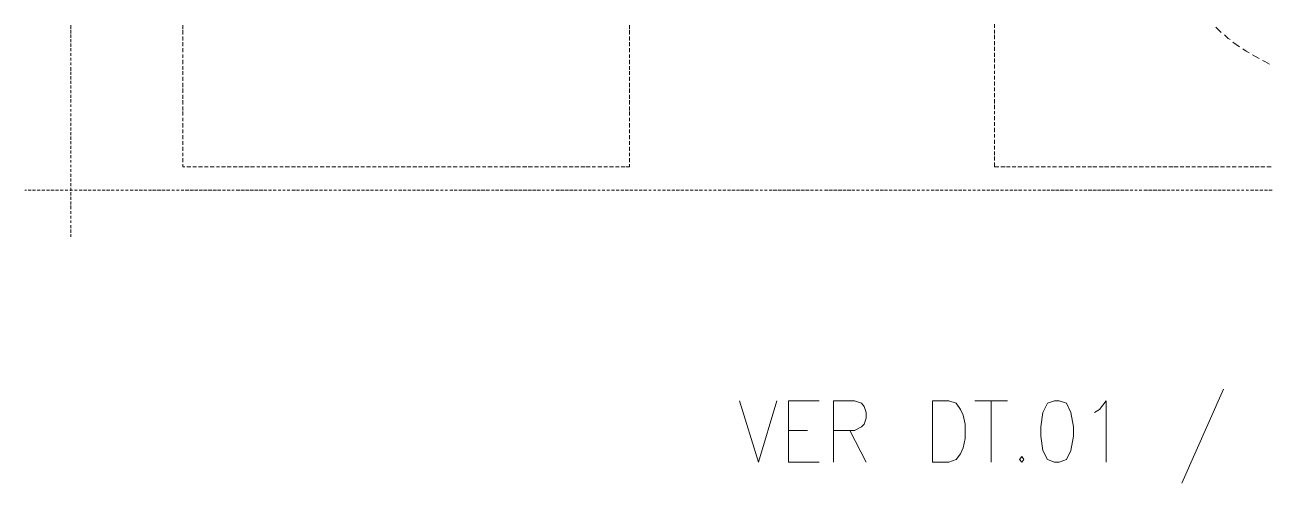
# Model space of a CAD drawing. Header units: millimetres. Extents: x 2928 to 3112, y 1220 to 1280.
# Drawn here: x 3052.492 to 3056.532, y 1232.485 to 1233.968 of the extents above; entities that cross this region are included whole.
import ezdxf

# ---------------------------------------------------------------- set-up
doc = ezdxf.new("R2010")
doc.units = ezdxf.units.MM

msp = doc.modelspace()

# ---------------------------------------------------------------- linework, layer by layer
at = {"color": 252, "linetype": 'Continuous', "lineweight": 13, "true_color": 0x989898}
for points in [[(3052.64048, 1233.95515), (3052.64048, 1233.96673), (3052.64048, 1233.96673)], [(3052.64048, 1233.94027), (3052.64048, 1233.95184), (3052.64048, 1233.95184)], [(3052.64048, 1233.92538), (3052.64048, 1233.93696), (3052.64048, 1233.93696)], [(3052.64048, 1233.91215), (3052.64048, 1233.92207), (3052.64048, 1233.92207)], [(3052.64048, 1233.89726), (3052.64048, 1233.90719), (3052.64048, 1233.90719)], [(3052.64048, 1233.88238), (3052.64048, 1233.8923), (3052.64048, 1233.8923)], [(3052.64048, 1233.86749), (3052.64048, 1233.87576), (3052.64048, 1233.87576)], [(3052.64048, 1233.8526), (3052.64048, 1233.86087), (3052.64048, 1233.86087)], [(3052.64048, 1233.83772), (3052.64048, 1233.84599), (3052.64048, 1233.84599)], [(3052.64048, 1233.81952), (3052.64048, 1233.8311), (3052.64048, 1233.8311)], [(3052.64048, 1233.80629), (3052.64048, 1233.81622), (3052.64048, 1233.81622)], [(3052.64048, 1233.79141), (3052.64048, 1233.80133), (3052.64048, 1233.80133)], [(3052.64048, 1233.77652), (3052.64048, 1233.78645), (3052.64048, 1233.78645)], [(3052.64048, 1233.76164), (3052.64048, 1233.77156), (3052.64048, 1233.77156)], [(3052.64048, 1233.74675), (3052.64048, 1233.75667), (3052.64048, 1233.75667)], [(3052.64048, 1233.73186), (3052.64048, 1233.74179), (3052.64048, 1233.74179)], [(3052.64048, 1233.71698), (3052.64048, 1233.7269), (3052.64048, 1233.7269)], [(3052.64048, 1233.70209), (3052.64048, 1233.71036), (3052.64048, 1233.71036)], [(3052.64048, 1233.68721), (3052.64048, 1233.69548), (3052.64048, 1233.69548)], [(3052.64048, 1233.67232), (3052.64048, 1233.68059), (3052.64048, 1233.68059)], [(3052.64048, 1233.65578), (3052.64048, 1233.6657), (3052.64048, 1233.6657)], [(3052.64048, 1233.64089), (3052.64048, 1233.65082), (3052.64048, 1233.65082)], [(3052.64048, 1233.62601), (3052.64048, 1233.63593), (3052.64048, 1233.63593)], [(3052.64048, 1233.61112), (3052.64048, 1233.62105), (3052.64048, 1233.62105)], [(3052.64048, 1233.59624), (3052.64048, 1233.60616), (3052.64048, 1233.60616)], [(3052.64048, 1233.58135), (3052.64048, 1233.59127), (3052.64048, 1233.59127)], [(3052.64048, 1233.56646), (3052.64048, 1233.57639), (3052.64048, 1233.57639)], [(3052.64048, 1233.55158), (3052.64048, 1233.5615), (3052.64048, 1233.5615)], [(3052.64048, 1233.53669), (3052.64048, 1233.54662), (3052.64048, 1233.54662)], [(3052.64048, 1233.52181), (3052.64048, 1233.53008), (3052.64048, 1233.53008)], [(3052.64048, 1233.50692), (3052.64048, 1233.51519), (3052.64048, 1233.51519)], [(3052.64048, 1233.49204), (3052.64048, 1233.50031), (3052.64048, 1233.50031)], [(3052.64048, 1233.4755), (3052.64048, 1233.48542), (3052.64048, 1233.48542)], [(3052.64048, 1233.46061), (3052.64048, 1233.47053), (3052.64048, 1233.47053)], [(3052.49658, 1233.43249), (3052.49162, 1233.43249), (3052.49162, 1233.43249)], [(3052.51147, 1233.43249), (3052.50154, 1233.43249), (3052.50154, 1233.43249)], [(3052.52635, 1233.43249), (3052.51643, 1233.43249), (3052.51643, 1233.43249)], [(3052.54124, 1233.43249), (3052.53131, 1233.43249), (3052.53131, 1233.43249)], [(3052.55612, 1233.43249), (3052.5462, 1233.43249), (3052.5462, 1233.43249)], [(3052.57101, 1233.43249), (3052.56109, 1233.43249), (3052.56109, 1233.43249)], [(3052.5859, 1233.43249), (3052.57597, 1233.43249), (3052.57597, 1233.43249)], [(3052.60078, 1233.43249), (3052.59086, 1233.43249), (3052.59086, 1233.43249)], [(3052.61567, 1233.43249), (3052.60574, 1233.43249), (3052.60574, 1233.43249)], [(3052.63055, 1233.43249), (3052.62228, 1233.43249), (3052.62228, 1233.43249)], [(3052.64544, 1233.43249), (3052.63717, 1233.43249), (3052.63717, 1233.43249)], [(3052.64048, 1233.44572), (3052.64048, 1233.45565), (3052.64048, 1233.45565)], [(3052.64048, 1233.43084), (3052.64048, 1233.44076), (3052.64048, 1233.44076)], [(3052.64048, 1233.41595), (3052.64048, 1233.42588), (3052.64048, 1233.42588)], [(3052.66033, 1233.43249), (3052.65206, 1233.43249), (3052.65206, 1233.43249)], [(3052.67687, 1233.43249), (3052.66694, 1233.43249), (3052.66694, 1233.43249)], [(3052.69175, 1233.43249), (3052.68183, 1233.43249), (3052.68183, 1233.43249)], [(3052.70664, 1233.43249), (3052.69671, 1233.43249), (3052.69671, 1233.43249)], [(3052.72152, 1233.43249), (3052.7116, 1233.43249), (3052.7116, 1233.43249)], [(3052.73641, 1233.43249), (3052.72649, 1233.43249), (3052.72649, 1233.43249)], [(3052.7513, 1233.43249), (3052.74137, 1233.43249), (3052.74137, 1233.43249)], [(3052.76618, 1233.43249), (3052.75626, 1233.43249), (3052.75626, 1233.43249)], [(3052.78107, 1233.43249), (3052.77114, 1233.43249), (3052.77114, 1233.43249)], [(3052.79595, 1233.43249), (3052.78768, 1233.43249), (3052.78768, 1233.43249)], [(3052.81084, 1233.43249), (3052.80257, 1233.43249), (3052.80257, 1233.43249)], [(3052.82572, 1233.43249), (3052.81745, 1233.43249), (3052.81745, 1233.43249)], [(3052.84226, 1233.43249), (3052.83234, 1233.43249), (3052.83234, 1233.43249)], [(3052.85715, 1233.43249), (3052.84723, 1233.43249), (3052.84723, 1233.43249)], [(3052.87204, 1233.43249), (3052.86211, 1233.43249), (3052.86211, 1233.43249)], [(3052.88692, 1233.43249), (3052.877, 1233.43249), (3052.877, 1233.43249)], [(3052.90181, 1233.43249), (3052.89188, 1233.43249), (3052.89188, 1233.43249)], [(3052.91669, 1233.43249), (3052.90512, 1233.43249), (3052.90512, 1233.43249)], [(3052.93158, 1233.43249), (3052.92, 1233.43249), (3052.92, 1233.43249)], [(3052.94647, 1233.43249), (3052.93489, 1233.43249), (3052.93489, 1233.43249)], [(3052.96135, 1233.43249), (3052.94977, 1233.43249), (3052.94977, 1233.43249)], [(3052.97624, 1233.43249), (3052.96797, 1233.43249), (3052.96797, 1233.43249)], [(3052.99112, 1233.43249), (3052.98285, 1233.43249), (3052.98285, 1233.43249)], [(3053.00601, 1233.43249), (3052.99774, 1233.43249), (3052.99774, 1233.43249)], [(3053.02255, 1233.43249), (3053.01097, 1233.43249), (3053.01097, 1233.43249)], [(3053.03743, 1233.43249), (3053.02586, 1233.43249), (3053.02586, 1233.43249)], [(3053.05232, 1233.43249), (3053.04074, 1233.43249), (3053.04074, 1233.43249)], [(3053.06721, 1233.43249), (3053.05563, 1233.43249), (3053.05563, 1233.43249)], [(3053.08209, 1233.43249), (3053.07051, 1233.43249), (3053.07051, 1233.43249)], [(3053.09698, 1233.43249), (3053.0854, 1233.43249), (3053.0854, 1233.43249)], [(3053.11186, 1233.43249), (3053.10029, 1233.43249), (3053.10029, 1233.43249)], [(3053.12675, 1233.43249), (3053.11517, 1233.43249), (3053.11517, 1233.43249)], [(3053.14164, 1233.43249), (3053.13171, 1233.43249), (3053.13171, 1233.43249)], [(3053.15652, 1233.43249), (3053.1466, 1233.43249), (3053.1466, 1233.43249)], [(3053.16975, 1233.43249), (3053.16148, 1233.43249), (3053.16148, 1233.43249)], [(3053.18795, 1233.43249), (3053.17637, 1233.43249), (3053.17637, 1233.43249)], [(3053.20283, 1233.43249), (3053.19126, 1233.43249), (3053.19126, 1233.43249)], [(3053.21772, 1233.43249), (3053.20614, 1233.43249), (3053.20614, 1233.43249)], [(3053.23261, 1233.43249), (3053.22103, 1233.43249), (3053.22103, 1233.43249)], [(3053.24749, 1233.43249), (3053.23591, 1233.43249), (3053.23591, 1233.43249)], [(3053.26238, 1233.43249), (3053.2508, 1233.43249), (3053.2508, 1233.43249)], [(3053.27561, 1233.43249), (3053.26569, 1233.43249), (3053.26569, 1233.43249)], [(3053.2905, 1233.43249), (3053.28057, 1233.43249), (3053.28057, 1233.43249)], [(3053.30538, 1233.43249), (3053.29546, 1233.43249), (3053.29546, 1233.43249)], [(3053.32027, 1233.43249), (3053.312, 1233.43249), (3053.312, 1233.43249)], [(3053.33515, 1233.43249), (3053.32688, 1233.43249), (3053.32688, 1233.43249)], [(3053.35004, 1233.43249), (3053.34177, 1233.43249), (3053.34177, 1233.43249)], [(3053.36823, 1233.43249), (3053.35665, 1233.43249), (3053.35665, 1233.43249)], [(3053.38146, 1233.43249), (3053.37154, 1233.43249), (3053.37154, 1233.43249)], [(3053.39635, 1233.43249), (3053.38643, 1233.43249), (3053.38643, 1233.43249)], [(3053.41124, 1233.43249), (3053.40131, 1233.43249), (3053.40131, 1233.43249)], [(3053.42612, 1233.43249), (3053.4162, 1233.43249), (3053.4162, 1233.43249)], [(3053.44101, 1233.43249), (3053.43108, 1233.43249), (3053.43108, 1233.43249)], [(3053.45589, 1233.43249), (3053.44597, 1233.43249), (3053.44597, 1233.43249)], [(3053.47078, 1233.43249), (3053.46086, 1233.43249), (3053.46086, 1233.43249)], [(3053.48567, 1233.43249), (3053.4774, 1233.43249), (3053.4774, 1233.43249)], [(3053.50055, 1233.43249), (3053.49228, 1233.43249), (3053.49228, 1233.43249)], [(3053.51544, 1233.43249), (3053.50717, 1233.43249), (3053.50717, 1233.43249)], [(3053.53198, 1233.43249), (3053.52205, 1233.43249), (3053.52205, 1233.43249)], [(3053.54686, 1233.43249), (3053.53694, 1233.43249), (3053.53694, 1233.43249)], [(3053.56175, 1233.43249), (3053.55183, 1233.43249), (3053.55183, 1233.43249)], [(3053.57664, 1233.43249), (3053.56671, 1233.43249), (3053.56671, 1233.43249)], [(3053.59152, 1233.43249), (3053.5816, 1233.43249), (3053.5816, 1233.43249)], [(3053.60641, 1233.43249), (3053.59648, 1233.43249), (3053.59648, 1233.43249)], [(3053.62129, 1233.43249), (3053.61137, 1233.43249), (3053.61137, 1233.43249)], [(3053.63618, 1233.43249), (3053.62625, 1233.43249), (3053.62625, 1233.43249)], [(3053.65106, 1233.43249), (3053.64114, 1233.43249), (3053.64114, 1233.43249)], [(3053.66595, 1233.43249), (3053.65768, 1233.43249), (3053.65768, 1233.43249)], [(3053.68084, 1233.43249), (3053.67257, 1233.43249), (3053.67257, 1233.43249)], [(3053.69572, 1233.43249), (3053.68745, 1233.43249), (3053.68745, 1233.43249)], [(3053.71226, 1233.43249), (3053.70234, 1233.43249), (3053.70234, 1233.43249)], [(3053.72715, 1233.43249), (3053.71722, 1233.43249), (3053.71722, 1233.43249)], [(3053.74203, 1233.43249), (3053.73211, 1233.43249), (3053.73211, 1233.43249)], [(3053.75692, 1233.43249), (3053.747, 1233.43249), (3053.747, 1233.43249)], [(3053.77181, 1233.43249), (3053.76188, 1233.43249), (3053.76188, 1233.43249)], [(3053.78669, 1233.43249), (3053.77677, 1233.43249), (3053.77677, 1233.43249)], [(3053.80158, 1233.43249), (3053.79165, 1233.43249), (3053.79165, 1233.43249)], [(3053.81646, 1233.43249), (3053.80489, 1233.43249), (3053.80489, 1233.43249)], [(3053.83135, 1233.43249), (3053.82308, 1233.43249), (3053.82308, 1233.43249)], [(3053.84624, 1233.43249), (3053.83797, 1233.43249), (3053.83797, 1233.43249)], [(3053.86112, 1233.43249), (3053.85285, 1233.43249), (3053.85285, 1233.43249)], [(3053.87766, 1233.43249), (3053.86774, 1233.43249), (3053.86774, 1233.43249)], [(3053.89255, 1233.43249), (3053.88262, 1233.43249), (3053.88262, 1233.43249)], [(3053.90743, 1233.43249), (3053.89751, 1233.43249), (3053.89751, 1233.43249)], [(3053.92232, 1233.43249), (3053.91074, 1233.43249), (3053.91074, 1233.43249)], [(3053.9372, 1233.43249), (3053.92563, 1233.43249), (3053.92563, 1233.43249)], [(3053.95209, 1233.43249), (3053.94051, 1233.43249), (3053.94051, 1233.43249)], [(3053.96698, 1233.43249), (3053.9554, 1233.43249), (3053.9554, 1233.43249)], [(3053.98186, 1233.43249), (3053.97028, 1233.43249), (3053.97028, 1233.43249)], [(3053.99675, 1233.43249), (3053.98517, 1233.43249), (3053.98517, 1233.43249)], [(3054.01163, 1233.43249), (3054.00336, 1233.43249), (3054.00336, 1233.43249)], [(3054.02652, 1233.43249), (3054.0166, 1233.43249), (3054.0166, 1233.43249)], [(3054.04141, 1233.43249), (3054.03148, 1233.43249), (3054.03148, 1233.43249)], [(3054.05795, 1233.43249), (3054.04637, 1233.43249), (3054.04637, 1233.43249)], [(3054.07283, 1233.43249), (3054.06125, 1233.43249), (3054.06125, 1233.43249)], [(3054.08772, 1233.43249), (3054.07614, 1233.43249), (3054.07614, 1233.43249)], [(3054.1026, 1233.43249), (3054.09103, 1233.43249), (3054.09103, 1233.43249)], [(3054.11749, 1233.43249), (3054.10591, 1233.43249), (3054.10591, 1233.43249)], [(3054.13238, 1233.43249), (3054.1208, 1233.43249), (3054.1208, 1233.43249)], [(3054.14726, 1233.43249), (3054.13568, 1233.43249), (3054.13568, 1233.43249)], [(3054.16215, 1233.43249), (3054.15057, 1233.43249), (3054.15057, 1233.43249)], [(3054.17538, 1233.43249), (3054.16711, 1233.43249), (3054.16711, 1233.43249)], [(3054.19026, 1233.43249), (3054.18199, 1233.43249), (3054.18199, 1233.43249)], [(3054.20515, 1233.43249), (3054.19688, 1233.43249), (3054.19688, 1233.43249)], [(3054.22334, 1233.43249), (3054.21177, 1233.43249), (3054.21177, 1233.43249)], [(3054.23823, 1233.43249), (3054.22665, 1233.43249), (3054.22665, 1233.43249)], [(3054.25312, 1233.43249), (3054.24154, 1233.43249), (3054.24154, 1233.43249)], [(3054.268, 1233.43249), (3054.25642, 1233.43249), (3054.25642, 1233.43249)], [(3054.28123, 1233.43249), (3054.27131, 1233.43249), (3054.27131, 1233.43249)], [(3054.29612, 1233.43249), (3054.2862, 1233.43249), (3054.2862, 1233.43249)], [(3054.31101, 1233.43249), (3054.30108, 1233.43249), (3054.30108, 1233.43249)], [(3054.32589, 1233.43249), (3054.31597, 1233.43249), (3054.31597, 1233.43249)], [(3054.34078, 1233.43249), (3054.33085, 1233.43249), (3054.33085, 1233.43249)], [(3054.35566, 1233.43249), (3054.34739, 1233.43249), (3054.34739, 1233.43249)], [(3054.37055, 1233.43249), (3054.36228, 1233.43249), (3054.36228, 1233.43249)], [(3054.38544, 1233.43249), (3054.37717, 1233.43249), (3054.37717, 1233.43249)], [(3054.40198, 1233.43249), (3054.39205, 1233.43249), (3054.39205, 1233.43249)], [(3054.41686, 1233.43249), (3054.40694, 1233.43249), (3054.40694, 1233.43249)], [(3054.43175, 1233.43249), (3054.42182, 1233.43249), (3054.42182, 1233.43249)], [(3054.44663, 1233.43249), (3054.43671, 1233.43249), (3054.43671, 1233.43249)], [(3054.46152, 1233.43249), (3054.4516, 1233.43249), (3054.4516, 1233.43249)], [(3054.4764, 1233.43249), (3054.46648, 1233.43249), (3054.46648, 1233.43249)], [(3054.49129, 1233.43249), (3054.48137, 1233.43249), (3054.48137, 1233.43249)], [(3054.50618, 1233.43249), (3054.49625, 1233.43249), (3054.49625, 1233.43249)], [(3054.52106, 1233.43249), (3054.51279, 1233.43249), (3054.51279, 1233.43249)], [(3054.53595, 1233.43249), (3054.52768, 1233.43249), (3054.52768, 1233.43249)], [(3054.55083, 1233.43249), (3054.54256, 1233.43249), (3054.54256, 1233.43249)], [(3054.56737, 1233.43249), (3054.55745, 1233.43249), (3054.55745, 1233.43249)], [(3054.58226, 1233.43249), (3054.57234, 1233.43249), (3054.57234, 1233.43249)], [(3054.59715, 1233.43249), (3054.58722, 1233.43249), (3054.58722, 1233.43249)], [(3054.61203, 1233.43249), (3054.60211, 1233.43249), (3054.60211, 1233.43249)], [(3054.62692, 1233.43249), (3054.61699, 1233.43249), (3054.61699, 1233.43249)], [(3054.6418, 1233.43249), (3054.63188, 1233.43249), (3054.63188, 1233.43249)], [(3054.65669, 1233.43249), (3054.64677, 1233.43249), (3054.64677, 1233.43249)], [(3054.67158, 1233.43249), (3054.66165, 1233.43249), (3054.66165, 1233.43249)], [(3054.68646, 1233.43249), (3054.67654, 1233.43249), (3054.67654, 1233.43249)], [(3054.70135, 1233.43249), (3054.69308, 1233.43249), (3054.69308, 1233.43249)], [(3054.71623, 1233.43249), (3054.70796, 1233.43249), (3054.70796, 1233.43249)], [(3054.73112, 1233.43249), (3054.72285, 1233.43249), (3054.72285, 1233.43249)], [(3054.74766, 1233.43249), (3054.73774, 1233.43249), (3054.73774, 1233.43249)], [(3054.76254, 1233.43249), (3054.75262, 1233.43249), (3054.75262, 1233.43249)], [(3054.77743, 1233.43249), (3054.76751, 1233.43249), (3054.76751, 1233.43249)], [(3054.79232, 1233.43249), (3054.78239, 1233.43249), (3054.78239, 1233.43249)], [(3054.8072, 1233.43249), (3054.79728, 1233.43249), (3054.79728, 1233.43249)], [(3054.82209, 1233.43249), (3054.81051, 1233.43249), (3054.81051, 1233.43249)], [(3054.83697, 1233.43249), (3054.8254, 1233.43249), (3054.8254, 1233.43249)], [(3054.85186, 1233.43249), (3054.84028, 1233.43249), (3054.84028, 1233.43249)], [(3054.86675, 1233.43249), (3054.85848, 1233.43249), (3054.85848, 1233.43249)], [(3054.88163, 1233.43249), (3054.87336, 1233.43249), (3054.87336, 1233.43249)], [(3054.89652, 1233.43249), (3054.88825, 1233.43249), (3054.88825, 1233.43249)], [(3054.91306, 1233.43249), (3054.90313, 1233.43249), (3054.90313, 1233.43249)], [(3054.92794, 1233.43249), (3054.91637, 1233.43249), (3054.91637, 1233.43249)], [(3054.94283, 1233.43249), (3054.93125, 1233.43249), (3054.93125, 1233.43249)], [(3054.95772, 1233.43249), (3054.94614, 1233.43249), (3054.94614, 1233.43249)], [(3054.9726, 1233.43249), (3054.96102, 1233.43249), (3054.96102, 1233.43249)], [(3054.98749, 1233.43249), (3054.97591, 1233.43249), (3054.97591, 1233.43249)], [(3055.00237, 1233.43249), (3054.9908, 1233.43249), (3054.9908, 1233.43249)], [(3055.01726, 1233.43249), (3055.00568, 1233.43249), (3055.00568, 1233.43249)], [(3055.03214, 1233.43249), (3055.02057, 1233.43249), (3055.02057, 1233.43249)], [(3055.04703, 1233.43249), (3055.03711, 1233.43249), (3055.03711, 1233.43249)], [(3055.06192, 1233.43249), (3055.05199, 1233.43249), (3055.05199, 1233.43249)], [(3055.07515, 1233.43249), (3055.06688, 1233.43249), (3055.06688, 1233.43249)], [(3055.09334, 1233.43249), (3055.08176, 1233.43249), (3055.08176, 1233.43249)], [(3055.10823, 1233.43249), (3055.09665, 1233.43249), (3055.09665, 1233.43249)], [(3055.12311, 1233.43249), (3055.11154, 1233.43249), (3055.11154, 1233.43249)], [(3055.138, 1233.43249), (3055.12642, 1233.43249), (3055.12642, 1233.43249)], [(3055.15289, 1233.43249), (3055.14131, 1233.43249), (3055.14131, 1233.43249)], [(3055.16777, 1233.43249), (3055.15619, 1233.43249), (3055.15619, 1233.43249)], [(3055.181, 1233.43249), (3055.17108, 1233.43249), (3055.17108, 1233.43249)], [(3055.19589, 1233.43249), (3055.18597, 1233.43249), (3055.18597, 1233.43249)], [(3055.21078, 1233.43249), (3055.20251, 1233.43249), (3055.20251, 1233.43249)], [(3055.22566, 1233.43249), (3055.21739, 1233.43249), (3055.21739, 1233.43249)], [(3055.24055, 1233.43249), (3055.23228, 1233.43249), (3055.23228, 1233.43249)], [(3055.25874, 1233.43249), (3055.24716, 1233.43249), (3055.24716, 1233.43249)], [(3055.27363, 1233.43249), (3055.26205, 1233.43249), (3055.26205, 1233.43249)], [(3055.28686, 1233.43249), (3055.27694, 1233.43249), (3055.27694, 1233.43249)], [(3055.30175, 1233.43249), (3055.29182, 1233.43249), (3055.29182, 1233.43249)], [(3055.31663, 1233.43249), (3055.30671, 1233.43249), (3055.30671, 1233.43249)], [(3055.33152, 1233.43249), (3055.32159, 1233.43249), (3055.32159, 1233.43249)], [(3055.3464, 1233.43249), (3055.33648, 1233.43249), (3055.33648, 1233.43249)], [(3055.36129, 1233.43249), (3055.35136, 1233.43249), (3055.35136, 1233.43249)], [(3055.37617, 1233.43249), (3055.36625, 1233.43249), (3055.36625, 1233.43249)], [(3055.39106, 1233.43249), (3055.38279, 1233.43249), (3055.38279, 1233.43249)], [(3055.40595, 1233.43249), (3055.39768, 1233.43249), (3055.39768, 1233.43249)], [(3055.42083, 1233.43249), (3055.41256, 1233.43249), (3055.41256, 1233.43249)], [(3055.43737, 1233.43249), (3055.42745, 1233.43249), (3055.42745, 1233.43249)], [(3055.45226, 1233.43249), (3055.44233, 1233.43249), (3055.44233, 1233.43249)], [(3055.46714, 1233.43249), (3055.45722, 1233.43249), (3055.45722, 1233.43249)], [(3055.48203, 1233.43249), (3055.47211, 1233.43249), (3055.47211, 1233.43249)], [(3055.49692, 1233.43249), (3055.48699, 1233.43249), (3055.48699, 1233.43249)], [(3055.5118, 1233.43249), (3055.50188, 1233.43249), (3055.50188, 1233.43249)], [(3055.52669, 1233.43249), (3055.51676, 1233.43249), (3055.51676, 1233.43249)], [(3055.54157, 1233.43249), (3055.53165, 1233.43249), (3055.53165, 1233.43249)], [(3055.55646, 1233.43249), (3055.54819, 1233.43249), (3055.54819, 1233.43249)], [(3055.57135, 1233.43249), (3055.56308, 1233.43249), (3055.56308, 1233.43249)], [(3055.58623, 1233.43249), (3055.57796, 1233.43249), (3055.57796, 1233.43249)], [(3055.60277, 1233.43249), (3055.59285, 1233.43249), (3055.59285, 1233.43249)], [(3055.61766, 1233.43249), (3055.60773, 1233.43249), (3055.60773, 1233.43249)], [(3055.63254, 1233.43249), (3055.62262, 1233.43249), (3055.62262, 1233.43249)], [(3055.64743, 1233.43249), (3055.6375, 1233.43249), (3055.6375, 1233.43249)], [(3055.66231, 1233.43249), (3055.65239, 1233.43249), (3055.65239, 1233.43249)], [(3055.6772, 1233.43249), (3055.66728, 1233.43249), (3055.66728, 1233.43249)], [(3055.69209, 1233.43249), (3055.68216, 1233.43249), (3055.68216, 1233.43249)], [(3055.70697, 1233.43249), (3055.69705, 1233.43249), (3055.69705, 1233.43249)], [(3055.72186, 1233.43249), (3055.71028, 1233.43249), (3055.71028, 1233.43249)], [(3055.73674, 1233.43249), (3055.72847, 1233.43249), (3055.72847, 1233.43249)], [(3055.75163, 1233.43249), (3055.74336, 1233.43249), (3055.74336, 1233.43249)], [(3055.76652, 1233.43249), (3055.75825, 1233.43249), (3055.75825, 1233.43249)], [(3055.78306, 1233.43249), (3055.77313, 1233.43249), (3055.77313, 1233.43249)], [(3055.79794, 1233.43249), (3055.78802, 1233.43249), (3055.78802, 1233.43249)], [(3055.81283, 1233.43249), (3055.8029, 1233.43249), (3055.8029, 1233.43249)], [(3055.82771, 1233.43249), (3055.81614, 1233.43249), (3055.81614, 1233.43249)], [(3055.8426, 1233.43249), (3055.83102, 1233.43249), (3055.83102, 1233.43249)], [(3055.85749, 1233.43249), (3055.84591, 1233.43249), (3055.84591, 1233.43249)], [(3055.87237, 1233.43249), (3055.86079, 1233.43249), (3055.86079, 1233.43249)], [(3055.88726, 1233.43249), (3055.87568, 1233.43249), (3055.87568, 1233.43249)], [(3055.90214, 1233.43249), (3055.89387, 1233.43249), (3055.89387, 1233.43249)], [(3055.91703, 1233.43249), (3055.90876, 1233.43249), (3055.90876, 1233.43249)], [(3055.93191, 1233.43249), (3055.92199, 1233.43249), (3055.92199, 1233.43249)], [(3055.94845, 1233.43249), (3055.93688, 1233.43249), (3055.93688, 1233.43249)], [(3055.96334, 1233.43249), (3055.95176, 1233.43249), (3055.95176, 1233.43249)], [(3055.97823, 1233.43249), (3055.96665, 1233.43249), (3055.96665, 1233.43249)], [(3055.99311, 1233.43249), (3055.98153, 1233.43249), (3055.98153, 1233.43249)], [(3056.008, 1233.43249), (3055.99642, 1233.43249), (3055.99642, 1233.43249)], [(3056.02288, 1233.43249), (3056.01131, 1233.43249), (3056.01131, 1233.43249)], [(3056.03777, 1233.43249), (3056.02619, 1233.43249), (3056.02619, 1233.43249)], [(3056.05266, 1233.43249), (3056.04108, 1233.43249), (3056.04108, 1233.43249)], [(3056.06754, 1233.43249), (3056.05596, 1233.43249), (3056.05596, 1233.43249)], [(3056.08077, 1233.43249), (3056.0725, 1233.43249), (3056.0725, 1233.43249)], [(3056.09566, 1233.43249), (3056.08739, 1233.43249), (3056.08739, 1233.43249)], [(3056.11055, 1233.43249), (3056.10228, 1233.43249), (3056.10228, 1233.43249)], [(3056.12874, 1233.43249), (3056.11716, 1233.43249), (3056.11716, 1233.43249)], [(3056.14363, 1233.43249), (3056.13205, 1233.43249), (3056.13205, 1233.43249)], [(3056.15851, 1233.43249), (3056.14693, 1233.43249), (3056.14693, 1233.43249)], [(3056.1734, 1233.43249), (3056.16182, 1233.43249), (3056.16182, 1233.43249)], [(3056.18663, 1233.43249), (3056.1767, 1233.43249), (3056.1767, 1233.43249)], [(3056.20151, 1233.43249), (3056.19159, 1233.43249), (3056.19159, 1233.43249)], [(3056.2164, 1233.43249), (3056.20648, 1233.43249), (3056.20648, 1233.43249)], [(3056.23129, 1233.43249), (3056.22136, 1233.43249), (3056.22136, 1233.43249)], [(3056.24617, 1233.43249), (3056.2379, 1233.43249), (3056.2379, 1233.43249)], [(3056.26106, 1233.43249), (3056.25279, 1233.43249), (3056.25279, 1233.43249)], [(3056.27594, 1233.43249), (3056.26767, 1233.43249), (3056.26767, 1233.43249)], [(3056.29248, 1233.43249), (3056.28256, 1233.43249), (3056.28256, 1233.43249)], [(3056.30737, 1233.43249), (3056.29745, 1233.43249), (3056.29745, 1233.43249)], [(3056.32226, 1233.43249), (3056.31233, 1233.43249), (3056.31233, 1233.43249)], [(3056.33714, 1233.43249), (3056.32722, 1233.43249), (3056.32722, 1233.43249)], [(3056.35203, 1233.43249), (3056.3421, 1233.43249), (3056.3421, 1233.43249)], [(3056.36691, 1233.43249), (3056.35699, 1233.43249), (3056.35699, 1233.43249)], [(3056.3818, 1233.43249), (3056.37188, 1233.43249), (3056.37188, 1233.43249)], [(3056.39669, 1233.43249), (3056.38676, 1233.43249), (3056.38676, 1233.43249)], [(3056.41157, 1233.43249), (3056.40165, 1233.43249), (3056.40165, 1233.43249)], [(3056.42646, 1233.43249), (3056.41819, 1233.43249), (3056.41819, 1233.43249)], [(3056.44134, 1233.43249), (3056.43307, 1233.43249), (3056.43307, 1233.43249)], [(3056.45623, 1233.43249), (3056.44796, 1233.43249), (3056.44796, 1233.43249)], [(3056.47277, 1233.43249), (3056.46284, 1233.43249), (3056.46284, 1233.43249)], [(3056.48765, 1233.43249), (3056.47773, 1233.43249), (3056.47773, 1233.43249)], [(3056.50254, 1233.43249), (3056.49262, 1233.43249), (3056.49262, 1233.43249)], [(3056.51743, 1233.43249), (3056.5075, 1233.43249), (3056.5075, 1233.43249)], [(3056.53231, 1233.43249), (3056.52239, 1233.43249), (3056.52239, 1233.43249)], [(3052.64048, 1233.40107), (3052.64048, 1233.41099), (3052.64048, 1233.41099)], [(3052.64048, 1233.38618), (3052.64048, 1233.3961), (3052.64048, 1233.3961)], [(3052.64048, 1233.37129), (3052.64048, 1233.38287), (3052.64048, 1233.38287)], [(3052.64048, 1233.35641), (3052.64048, 1233.36468), (3052.64048, 1233.36468)], [(3052.64048, 1233.34152), (3052.64048, 1233.34979), (3052.64048, 1233.34979)], [(3052.64048, 1233.32664), (3052.64048, 1233.33491), (3052.64048, 1233.33491)], [(3052.64048, 1233.3101), (3052.64048, 1233.32002), (3052.64048, 1233.32002)], [(3052.64048, 1233.29521), (3052.64048, 1233.30513), (3052.64048, 1233.30513)], [(3052.64048, 1233.28198), (3052.64048, 1233.29025), (3052.64048, 1233.29025)]]:
    msp.add_lwpolyline(points, dxfattribs=at)
at = {"color": 7, "linetype": 'Continuous', "lineweight": 20, "true_color": 0x000007}
for points in [[(3053.0027, 1233.9535), (3053.0027, 1233.96673), (3053.0027, 1233.96673)], [(3053.0027, 1233.93696), (3053.0027, 1233.95019), (3053.0027, 1233.95019)], [(3054.44994, 1233.96673), (3054.44994, 1233.9535), (3054.44994, 1233.9535)], [(3054.44994, 1233.95019), (3054.44994, 1233.93696), (3054.44994, 1233.93696)], [(3055.63254, 1233.95846), (3055.63254, 1233.97004), (3055.63254, 1233.97004)], [(3055.63254, 1233.94027), (3055.63254, 1233.95184), (3055.63254, 1233.95184)], [(3056.35037, 1233.96011), (3056.36691, 1233.94357), (3056.36691, 1233.94357)], [(3053.0027, 1233.91711), (3053.0027, 1233.93034), (3053.0027, 1233.93034)], [(3053.0027, 1233.89892), (3053.0027, 1233.91215), (3053.0027, 1233.91215)], [(3054.44994, 1233.93034), (3054.44994, 1233.91711), (3054.44994, 1233.91711)], [(3054.44994, 1233.91215), (3054.44994, 1233.89892), (3054.44994, 1233.89892)], [(3055.63254, 1233.92207), (3055.63254, 1233.9353), (3055.63254, 1233.9353)], [(3055.63254, 1233.90222), (3055.63254, 1233.91546), (3055.63254, 1233.91546)], [(3056.37849, 1233.9353), (3056.39007, 1233.92373), (3056.39669, 1233.92042)], [(3056.40496, 1233.91215), (3056.42646, 1233.89726), (3056.42646, 1233.89726)], [(3053.0027, 1233.87907), (3053.0027, 1233.8923), (3053.0027, 1233.8923)], [(3053.0027, 1233.86087), (3053.0027, 1233.87245), (3053.0027, 1233.87245)], [(3054.44994, 1233.8923), (3054.44994, 1233.87907), (3054.44994, 1233.87907)], [(3054.44994, 1233.87245), (3054.44994, 1233.86087), (3054.44994, 1233.86087)], [(3055.63254, 1233.88403), (3055.63254, 1233.89726), (3055.63254, 1233.89726)], [(3055.63254, 1233.86418), (3055.63254, 1233.87741), (3055.63254, 1233.87741)], [(3056.43804, 1233.89065), (3056.44796, 1233.88238), (3056.45788, 1233.87741)], [(3056.46946, 1233.8708), (3056.49096, 1233.85922), (3056.49096, 1233.85922)], [(3053.0027, 1233.84103), (3053.0027, 1233.85426), (3053.0027, 1233.85426)], [(3053.0027, 1233.82283), (3053.0027, 1233.83441), (3053.0027, 1233.83441)], [(3054.44994, 1233.85426), (3054.44994, 1233.84103), (3054.44994, 1233.84103)], [(3054.44994, 1233.83441), (3054.44994, 1233.82283), (3054.44994, 1233.82283)], [(3055.63254, 1233.84599), (3055.63254, 1233.85922), (3055.63254, 1233.85922)], [(3055.63254, 1233.82614), (3055.63254, 1233.83937), (3055.63254, 1233.83937)], [(3056.50089, 1233.8526), (3056.50916, 1233.8493), (3056.52404, 1233.84103)], [(3053.0027, 1233.80629), (3053.0027, 1233.81787), (3053.0027, 1233.81787)], [(3053.0027, 1233.78645), (3053.0027, 1233.79968), (3053.0027, 1233.79968)], [(3054.44994, 1233.81787), (3054.44994, 1233.80629), (3054.44994, 1233.80629)], [(3054.44994, 1233.79968), (3054.44994, 1233.78645), (3054.44994, 1233.78645)], [(3055.63254, 1233.8096), (3055.63254, 1233.81952), (3055.63254, 1233.81952)], [(3055.63254, 1233.79141), (3055.63254, 1233.80298), (3055.63254, 1233.80298)], [(3053.0027, 1233.7666), (3053.0027, 1233.77983), (3053.0027, 1233.77983)], [(3053.0027, 1233.7484), (3053.0027, 1233.76164), (3053.0027, 1233.76164)], [(3054.44994, 1233.77983), (3054.44994, 1233.7666), (3054.44994, 1233.7666)], [(3054.44994, 1233.76164), (3054.44994, 1233.7484), (3054.44994, 1233.7484)], [(3055.63254, 1233.77156), (3055.63254, 1233.78479), (3055.63254, 1233.78479)], [(3055.63254, 1233.75337), (3055.63254, 1233.76494), (3055.63254, 1233.76494)], [(3055.63254, 1233.73352), (3055.63254, 1233.74675), (3055.63254, 1233.74675)], [(3053.0027, 1233.72856), (3053.0027, 1233.74179), (3053.0027, 1233.74179)], [(3053.0027, 1233.71036), (3053.0027, 1233.72359), (3053.0027, 1233.72359)], [(3054.44994, 1233.74179), (3054.44994, 1233.72856), (3054.44994, 1233.72856)], [(3054.44994, 1233.72359), (3054.44994, 1233.71036), (3054.44994, 1233.71036)], [(3055.63254, 1233.71367), (3055.63254, 1233.7269), (3055.63254, 1233.7269)], [(3055.63254, 1233.69548), (3055.63254, 1233.70871), (3055.63254, 1233.70871)], [(3053.0027, 1233.69051), (3053.0027, 1233.70375), (3053.0027, 1233.70375)], [(3053.0027, 1233.67397), (3053.0027, 1233.68721), (3053.0027, 1233.68721)], [(3053.0027, 1233.65578), (3053.0027, 1233.66736), (3053.0027, 1233.66736)], [(3054.44994, 1233.70375), (3054.44994, 1233.69051), (3054.44994, 1233.69051)], [(3054.44994, 1233.68721), (3054.44994, 1233.67397), (3054.44994, 1233.67397)], [(3054.44994, 1233.66736), (3054.44994, 1233.65578), (3054.44994, 1233.65578)], [(3055.63254, 1233.67894), (3055.63254, 1233.68886), (3055.63254, 1233.68886)], [(3055.63254, 1233.65909), (3055.63254, 1233.67232), (3055.63254, 1233.67232)], [(3053.0027, 1233.63593), (3053.0027, 1233.64916), (3053.0027, 1233.64916)], [(3053.0027, 1233.61774), (3053.0027, 1233.62932), (3053.0027, 1233.62932)], [(3054.44994, 1233.64916), (3054.44994, 1233.63593), (3054.44994, 1233.63593)], [(3054.44994, 1233.62932), (3054.44994, 1233.61774), (3054.44994, 1233.61774)], [(3055.63254, 1233.64089), (3055.63254, 1233.65247), (3055.63254, 1233.65247)], [(3055.63254, 1233.62105), (3055.63254, 1233.63428), (3055.63254, 1233.63428)], [(3053.0027, 1233.59789), (3053.0027, 1233.61112), (3053.0027, 1233.61112)], [(3053.0027, 1233.5797), (3053.0027, 1233.59127), (3053.0027, 1233.59127)], [(3054.44994, 1233.61112), (3054.44994, 1233.59789), (3054.44994, 1233.59789)], [(3054.44994, 1233.59127), (3054.44994, 1233.5797), (3054.44994, 1233.5797)], [(3055.63254, 1233.60285), (3055.63254, 1233.61443), (3055.63254, 1233.61443)], [(3055.63254, 1233.583), (3055.63254, 1233.59624), (3055.63254, 1233.59624)], [(3053.0027, 1233.55985), (3053.0027, 1233.57308), (3053.0027, 1233.57308)], [(3053.0027, 1233.54331), (3053.0027, 1233.55323), (3053.0027, 1233.55323)], [(3054.44994, 1233.57308), (3054.44994, 1233.55985), (3054.44994, 1233.55985)], [(3054.44994, 1233.55323), (3054.44994, 1233.54331), (3054.44994, 1233.54331)], [(3055.63254, 1233.56481), (3055.63254, 1233.57639), (3055.63254, 1233.57639)], [(3055.63254, 1233.54662), (3055.63254, 1233.55819), (3055.63254, 1233.55819)], [(3053.0027, 1233.52346), (3053.0027, 1233.53669), (3053.0027, 1233.53669)], [(3053.00932, 1233.50858), (3053.0027, 1233.50858), (3053.0027, 1233.51684)], [(3053.02917, 1233.50858), (3053.01593, 1233.50858), (3053.01593, 1233.50858)], [(3053.04736, 1233.50858), (3053.03578, 1233.50858), (3053.03578, 1233.50858)], [(3053.06721, 1233.50858), (3053.05397, 1233.50858), (3053.05397, 1233.50858)], [(3053.0854, 1233.50858), (3053.07382, 1233.50858), (3053.07382, 1233.50858)], [(3053.10525, 1233.50858), (3053.09202, 1233.50858), (3053.09202, 1233.50858)], [(3053.12179, 1233.50858), (3053.11186, 1233.50858), (3053.11186, 1233.50858)], [(3053.14164, 1233.50858), (3053.1284, 1233.50858), (3053.1284, 1233.50858)], [(3053.15983, 1233.50858), (3053.1466, 1233.50858), (3053.1466, 1233.50858)], [(3053.17968, 1233.50858), (3053.16645, 1233.50858), (3053.16645, 1233.50858)], [(3053.19787, 1233.50858), (3053.18464, 1233.50858), (3053.18464, 1233.50858)], [(3053.21772, 1233.50858), (3053.20449, 1233.50858), (3053.20449, 1233.50858)], [(3053.23591, 1233.50858), (3053.22268, 1233.50858), (3053.22268, 1233.50858)], [(3053.25245, 1233.50858), (3053.24253, 1233.50858), (3053.24253, 1233.50858)], [(3053.2723, 1233.50858), (3053.25907, 1233.50858), (3053.25907, 1233.50858)], [(3053.2905, 1233.50858), (3053.27892, 1233.50858), (3053.27892, 1233.50858)], [(3053.31034, 1233.50858), (3053.29711, 1233.50858), (3053.29711, 1233.50858)], [(3053.32854, 1233.50858), (3053.31696, 1233.50858), (3053.31696, 1233.50858)], [(3053.34838, 1233.50858), (3053.33515, 1233.50858), (3053.33515, 1233.50858)], [(3053.36823, 1233.50858), (3053.355, 1233.50858), (3053.355, 1233.50858)], [(3053.38477, 1233.50858), (3053.37319, 1233.50858), (3053.37319, 1233.50858)], [(3053.40297, 1233.50858), (3053.39139, 1233.50858), (3053.39139, 1233.50858)], [(3053.42281, 1233.50858), (3053.40958, 1233.50858), (3053.40958, 1233.50858)], [(3053.44101, 1233.50858), (3053.42943, 1233.50858), (3053.42943, 1233.50858)], [(3053.46086, 1233.50858), (3053.44762, 1233.50858), (3053.44762, 1233.50858)], [(3053.47905, 1233.50858), (3053.46747, 1233.50858), (3053.46747, 1233.50858)], [(3053.4989, 1233.50858), (3053.48567, 1233.50858), (3053.48567, 1233.50858)], [(3053.51544, 1233.50858), (3053.50551, 1233.50858), (3053.50551, 1233.50858)], [(3053.53529, 1233.50858), (3053.52205, 1233.50858), (3053.52205, 1233.50858)], [(3053.55348, 1233.50858), (3053.54025, 1233.50858), (3053.54025, 1233.50858)], [(3053.57333, 1233.50858), (3053.5601, 1233.50858), (3053.5601, 1233.50858)], [(3053.59152, 1233.50858), (3053.57994, 1233.50858), (3053.57994, 1233.50858)], [(3053.61137, 1233.50858), (3053.59814, 1233.50858), (3053.59814, 1233.50858)], [(3053.62956, 1233.50858), (3053.61798, 1233.50858), (3053.61798, 1233.50858)], [(3053.6461, 1233.50858), (3053.63618, 1233.50858), (3053.63618, 1233.50858)], [(3053.66595, 1233.50858), (3053.65272, 1233.50858), (3053.65272, 1233.50858)], [(3053.6858, 1233.50858), (3053.67257, 1233.50858), (3053.67257, 1233.50858)], [(3053.70399, 1233.50858), (3053.69076, 1233.50858), (3053.69076, 1233.50858)], [(3053.72384, 1233.50858), (3053.71061, 1233.50858), (3053.71061, 1233.50858)], [(3053.74203, 1233.50858), (3053.7288, 1233.50858), (3053.7288, 1233.50858)], [(3053.76188, 1233.50858), (3053.74865, 1233.50858), (3053.74865, 1233.50858)], [(3053.77842, 1233.50858), (3053.76684, 1233.50858), (3053.76684, 1233.50858)], [(3053.79662, 1233.50858), (3053.78504, 1233.50858), (3053.78504, 1233.50858)], [(3053.81646, 1233.50858), (3053.80323, 1233.50858), (3053.80323, 1233.50858)], [(3053.83466, 1233.50858), (3053.82308, 1233.50858), (3053.82308, 1233.50858)], [(3053.85451, 1233.50858), (3053.84127, 1233.50858), (3053.84127, 1233.50858)], [(3053.8727, 1233.50858), (3053.86112, 1233.50858), (3053.86112, 1233.50858)], [(3053.89255, 1233.50858), (3053.87932, 1233.50858), (3053.87932, 1233.50858)], [(3053.90909, 1233.50858), (3053.89916, 1233.50858), (3053.89916, 1233.50858)], [(3053.92893, 1233.50858), (3053.9157, 1233.50858), (3053.9157, 1233.50858)], [(3053.94713, 1233.50858), (3053.93555, 1233.50858), (3053.93555, 1233.50858)], [(3053.96698, 1233.50858), (3053.95374, 1233.50858), (3053.95374, 1233.50858)], [(3053.98517, 1233.50858), (3053.97359, 1233.50858), (3053.97359, 1233.50858)], [(3054.00502, 1233.50858), (3053.99179, 1233.50858), (3053.99179, 1233.50858)], [(3054.02321, 1233.50858), (3054.01163, 1233.50858), (3054.01163, 1233.50858)], [(3054.04141, 1233.50858), (3054.02983, 1233.50858), (3054.02983, 1233.50858)], [(3054.0596, 1233.50858), (3054.04637, 1233.50858), (3054.04637, 1233.50858)], [(3054.07945, 1233.50858), (3054.06622, 1233.50858), (3054.06622, 1233.50858)], [(3054.09764, 1233.50858), (3054.08441, 1233.50858), (3054.08441, 1233.50858)], [(3054.11749, 1233.50858), (3054.10426, 1233.50858), (3054.10426, 1233.50858)], [(3054.13568, 1233.50858), (3054.12245, 1233.50858), (3054.12245, 1233.50858)], [(3054.15553, 1233.50858), (3054.1423, 1233.50858), (3054.1423, 1233.50858)], [(3054.17207, 1233.50858), (3054.16215, 1233.50858), (3054.16215, 1233.50858)], [(3054.19026, 1233.50858), (3054.17869, 1233.50858), (3054.17869, 1233.50858)], [(3054.21011, 1233.50858), (3054.19688, 1233.50858), (3054.19688, 1233.50858)], [(3054.22831, 1233.50858), (3054.21673, 1233.50858), (3054.21673, 1233.50858)], [(3054.24815, 1233.50858), (3054.23492, 1233.50858), (3054.23492, 1233.50858)], [(3054.268, 1233.50858), (3054.25477, 1233.50858), (3054.25477, 1233.50858)], [(3054.2862, 1233.50858), (3054.27296, 1233.50858), (3054.27296, 1233.50858)], [(3054.30604, 1233.50858), (3054.29281, 1233.50858), (3054.29281, 1233.50858)], [(3054.32258, 1233.50858), (3054.30935, 1233.50858), (3054.30935, 1233.50858)], [(3054.34078, 1233.50858), (3054.3292, 1233.50858), (3054.3292, 1233.50858)], [(3054.36063, 1233.50858), (3054.34739, 1233.50858), (3054.34739, 1233.50858)], [(3054.37882, 1233.50858), (3054.36724, 1233.50858), (3054.36724, 1233.50858)], [(3054.39867, 1233.50858), (3054.38544, 1233.50858), (3054.38544, 1233.50858)], [(3054.41686, 1233.50858), (3054.40528, 1233.50858), (3054.40528, 1233.50858)], [(3054.43671, 1233.50858), (3054.42348, 1233.50858), (3054.42348, 1233.50858)], [(3054.44994, 1233.51684), (3054.44994, 1233.50858), (3054.44002, 1233.50858)], [(3054.44994, 1233.53669), (3054.44994, 1233.52346), (3054.44994, 1233.52346)], [(3055.63254, 1233.52842), (3055.63254, 1233.54165), (3055.63254, 1233.54165)], [(3055.64743, 1233.50858), (3055.63254, 1233.50858), (3055.63254, 1233.52181)], [(3055.66728, 1233.50858), (3055.65404, 1233.50858), (3055.65404, 1233.50858)], [(3055.68382, 1233.50858), (3055.67224, 1233.50858), (3055.67224, 1233.50858)], [(3055.70201, 1233.50858), (3055.69043, 1233.50858), (3055.69043, 1233.50858)], [(3055.72186, 1233.50858), (3055.70863, 1233.50858), (3055.70863, 1233.50858)], [(3055.74005, 1233.50858), (3055.72847, 1233.50858), (3055.72847, 1233.50858)], [(3055.7599, 1233.50858), (3055.74667, 1233.50858), (3055.74667, 1233.50858)], [(3055.77809, 1233.50858), (3055.76652, 1233.50858), (3055.76652, 1233.50858)], [(3055.79794, 1233.50858), (3055.78471, 1233.50858), (3055.78471, 1233.50858)], [(3055.81448, 1233.50858), (3055.80456, 1233.50858), (3055.80456, 1233.50858)], [(3055.83433, 1233.50858), (3055.8211, 1233.50858), (3055.8211, 1233.50858)], [(3055.85252, 1233.50858), (3055.84095, 1233.50858), (3055.84095, 1233.50858)], [(3055.87237, 1233.50858), (3055.85914, 1233.50858), (3055.85914, 1233.50858)], [(3055.89056, 1233.50858), (3055.87899, 1233.50858), (3055.87899, 1233.50858)], [(3055.91041, 1233.50858), (3055.89718, 1233.50858), (3055.89718, 1233.50858)], [(3055.92861, 1233.50858), (3055.91703, 1233.50858), (3055.91703, 1233.50858)], [(3055.9468, 1233.50858), (3055.93522, 1233.50858), (3055.93522, 1233.50858)], [(3055.96499, 1233.50858), (3055.95176, 1233.50858), (3055.95176, 1233.50858)], [(3055.98484, 1233.50858), (3055.97161, 1233.50858), (3055.97161, 1233.50858)], [(3056.00304, 1233.50858), (3055.9898, 1233.50858), (3055.9898, 1233.50858)], [(3056.02288, 1233.50858), (3056.00965, 1233.50858), (3056.00965, 1233.50858)], [(3056.04108, 1233.50858), (3056.02785, 1233.50858), (3056.02785, 1233.50858)], [(3056.06093, 1233.50858), (3056.04769, 1233.50858), (3056.04769, 1233.50858)], [(3056.07747, 1233.50858), (3056.06754, 1233.50858), (3056.06754, 1233.50858)], [(3056.09566, 1233.50858), (3056.08408, 1233.50858), (3056.08408, 1233.50858)], [(3056.11551, 1233.50858), (3056.10228, 1233.50858), (3056.10228, 1233.50858)], [(3056.1337, 1233.50858), (3056.12212, 1233.50858), (3056.12212, 1233.50858)], [(3056.15355, 1233.50858), (3056.14032, 1233.50858), (3056.14032, 1233.50858)], [(3056.1734, 1233.50858), (3056.16017, 1233.50858), (3056.16017, 1233.50858)], [(3056.19159, 1233.50858), (3056.17836, 1233.50858), (3056.17836, 1233.50858)], [(3056.21144, 1233.50858), (3056.19821, 1233.50858), (3056.19821, 1233.50858)], [(3056.22798, 1233.50858), (3056.21475, 1233.50858), (3056.21475, 1233.50858)], [(3056.24617, 1233.50858), (3056.23459, 1233.50858), (3056.23459, 1233.50858)], [(3056.26602, 1233.50858), (3056.25279, 1233.50858), (3056.25279, 1233.50858)], [(3056.28421, 1233.50858), (3056.27264, 1233.50858), (3056.27264, 1233.50858)], [(3056.30406, 1233.50858), (3056.29083, 1233.50858), (3056.29083, 1233.50858)], [(3056.32226, 1233.50858), (3056.31068, 1233.50858), (3056.31068, 1233.50858)], [(3056.3421, 1233.50858), (3056.32887, 1233.50858), (3056.32887, 1233.50858)], [(3056.35864, 1233.50858), (3056.34541, 1233.50858), (3056.34541, 1233.50858)], [(3056.37849, 1233.50858), (3056.36526, 1233.50858), (3056.36526, 1233.50858)], [(3056.39669, 1233.50858), (3056.38511, 1233.50858), (3056.38511, 1233.50858)], [(3056.41653, 1233.50858), (3056.4033, 1233.50858), (3056.4033, 1233.50858)], [(3056.43473, 1233.50858), (3056.42315, 1233.50858), (3056.42315, 1233.50858)], [(3056.45457, 1233.50858), (3056.44134, 1233.50858), (3056.44134, 1233.50858)], [(3056.47277, 1233.50858), (3056.46119, 1233.50858), (3056.46119, 1233.50858)], [(3056.49096, 1233.50858), (3056.47773, 1233.50858), (3056.47773, 1233.50858)], [(3056.50916, 1233.50858), (3056.49592, 1233.50858), (3056.49592, 1233.50858)], [(3056.529, 1233.50858), (3056.51577, 1233.50858), (3056.51577, 1233.50858)], [(3056.37518, 1232.78909), (3056.23956, 1232.48476), (3056.23956, 1232.48476)], [(3054.8072, 1232.75105), (3054.8684, 1232.55257), (3054.92794, 1232.75105)], [(3054.96599, 1232.55257), (3054.96599, 1232.75105), (3055.06522, 1232.75105)], [(3055.11154, 1232.55257), (3055.11154, 1232.75105), (3055.17935, 1232.75105), (3055.20251, 1232.74278), (3055.21078, 1232.73285), (3055.21739, 1232.71301), (3055.21739, 1232.69481), (3055.21078, 1232.67496), (3055.20251, 1232.66669), (3055.17935, 1232.65512), (3055.11154, 1232.65512)], [(3055.56969, 1232.75105), (3055.67555, 1232.75105), (3055.67555, 1232.75105)], [(3055.62262, 1232.75105), (3055.62262, 1232.55257), (3055.62262, 1232.55257)], [(3055.95672, 1232.71301), (3055.97326, 1232.72293), (3055.99477, 1232.75105), (3055.99477, 1232.55257)], [(3054.96599, 1232.65512), (3055.02718, 1232.65512), (3055.02718, 1232.65512)], [(3055.16446, 1232.65512), (3055.21739, 1232.55257), (3055.21739, 1232.55257)], [(3054.96599, 1232.55257), (3055.06522, 1232.55257), (3055.06522, 1232.55257)]]:
    msp.add_lwpolyline(points, dxfattribs=at)
for points in [[(3055.43241, 1232.55257), (3055.43241, 1232.75105), (3055.48534, 1232.75105), (3055.50849, 1232.74278), (3055.52338, 1232.72293), (3055.53165, 1232.70474), (3055.53827, 1232.67496), (3055.53827, 1232.62865), (3055.53165, 1232.59888), (3055.52338, 1232.57903), (3055.50849, 1232.56084), (3055.48534, 1232.55257)], [(3055.82771, 1232.75105), (3055.80456, 1232.74278), (3055.78967, 1232.71301), (3055.78306, 1232.66669), (3055.78306, 1232.63692), (3055.78967, 1232.59061), (3055.80456, 1232.56084), (3055.82771, 1232.55257), (3055.8426, 1232.55257), (3055.86576, 1232.56084), (3055.88064, 1232.59061), (3055.88891, 1232.63692), (3055.88891, 1232.66669), (3055.88064, 1232.71301), (3055.86576, 1232.74278), (3055.8426, 1232.75105)], [(3055.72186, 1232.57076), (3055.71359, 1232.56084), (3055.72186, 1232.55257), (3055.72847, 1232.56084)]]:
    msp.add_lwpolyline(points, close=True, dxfattribs=at)

doc.saveas('drawing.dxf')
